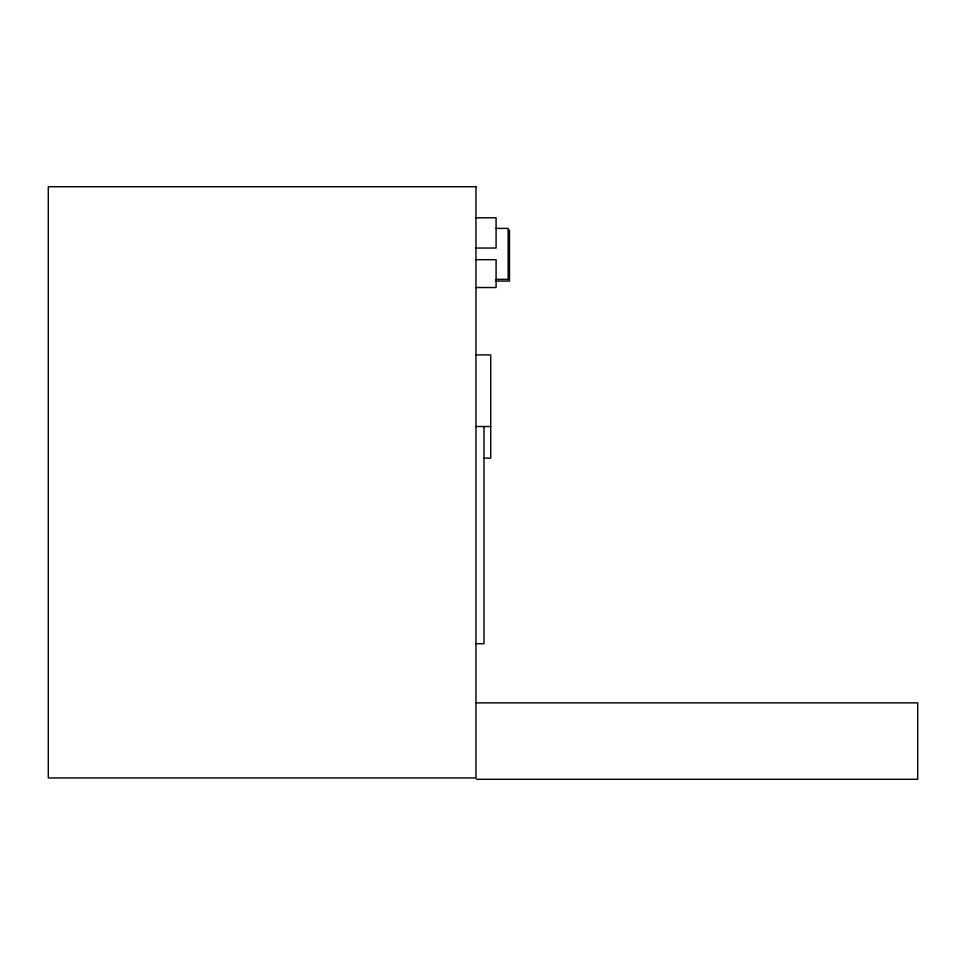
<?xml version="1.0" encoding="UTF-8"?>
<svg xmlns="http://www.w3.org/2000/svg" width="966" height="966" viewBox="0 0 966 966"><rect width="100%" height="100%" fill="white"/><g stroke="black" fill="none" stroke-linecap="round" stroke-linejoin="round"><path stroke-width="1.45" d="M475.972 217.797L496.089 217.797L496.089 248.045L475.972 248.045M496.089 228.399L508.152 228.399L508.152 279.343L496.089 279.343M475.972 259.685L496.089 259.685L496.089 287.518L475.972 287.518M496.089 281.082L509.493 281.082L509.493 230.137M475.972 354.908L490.716 354.908L490.716 458.138L484.014 458.138M475.972 426.513L490.716 426.513M475.972 643.706L484.014 643.706L484.014 426.513M476.383 702.874L917.7 702.874L917.7 779.284L476.383 779.284M475.972 186.716L48.3 186.716L48.3 777.944L475.972 777.944L475.972 186.716"/></g></svg>
